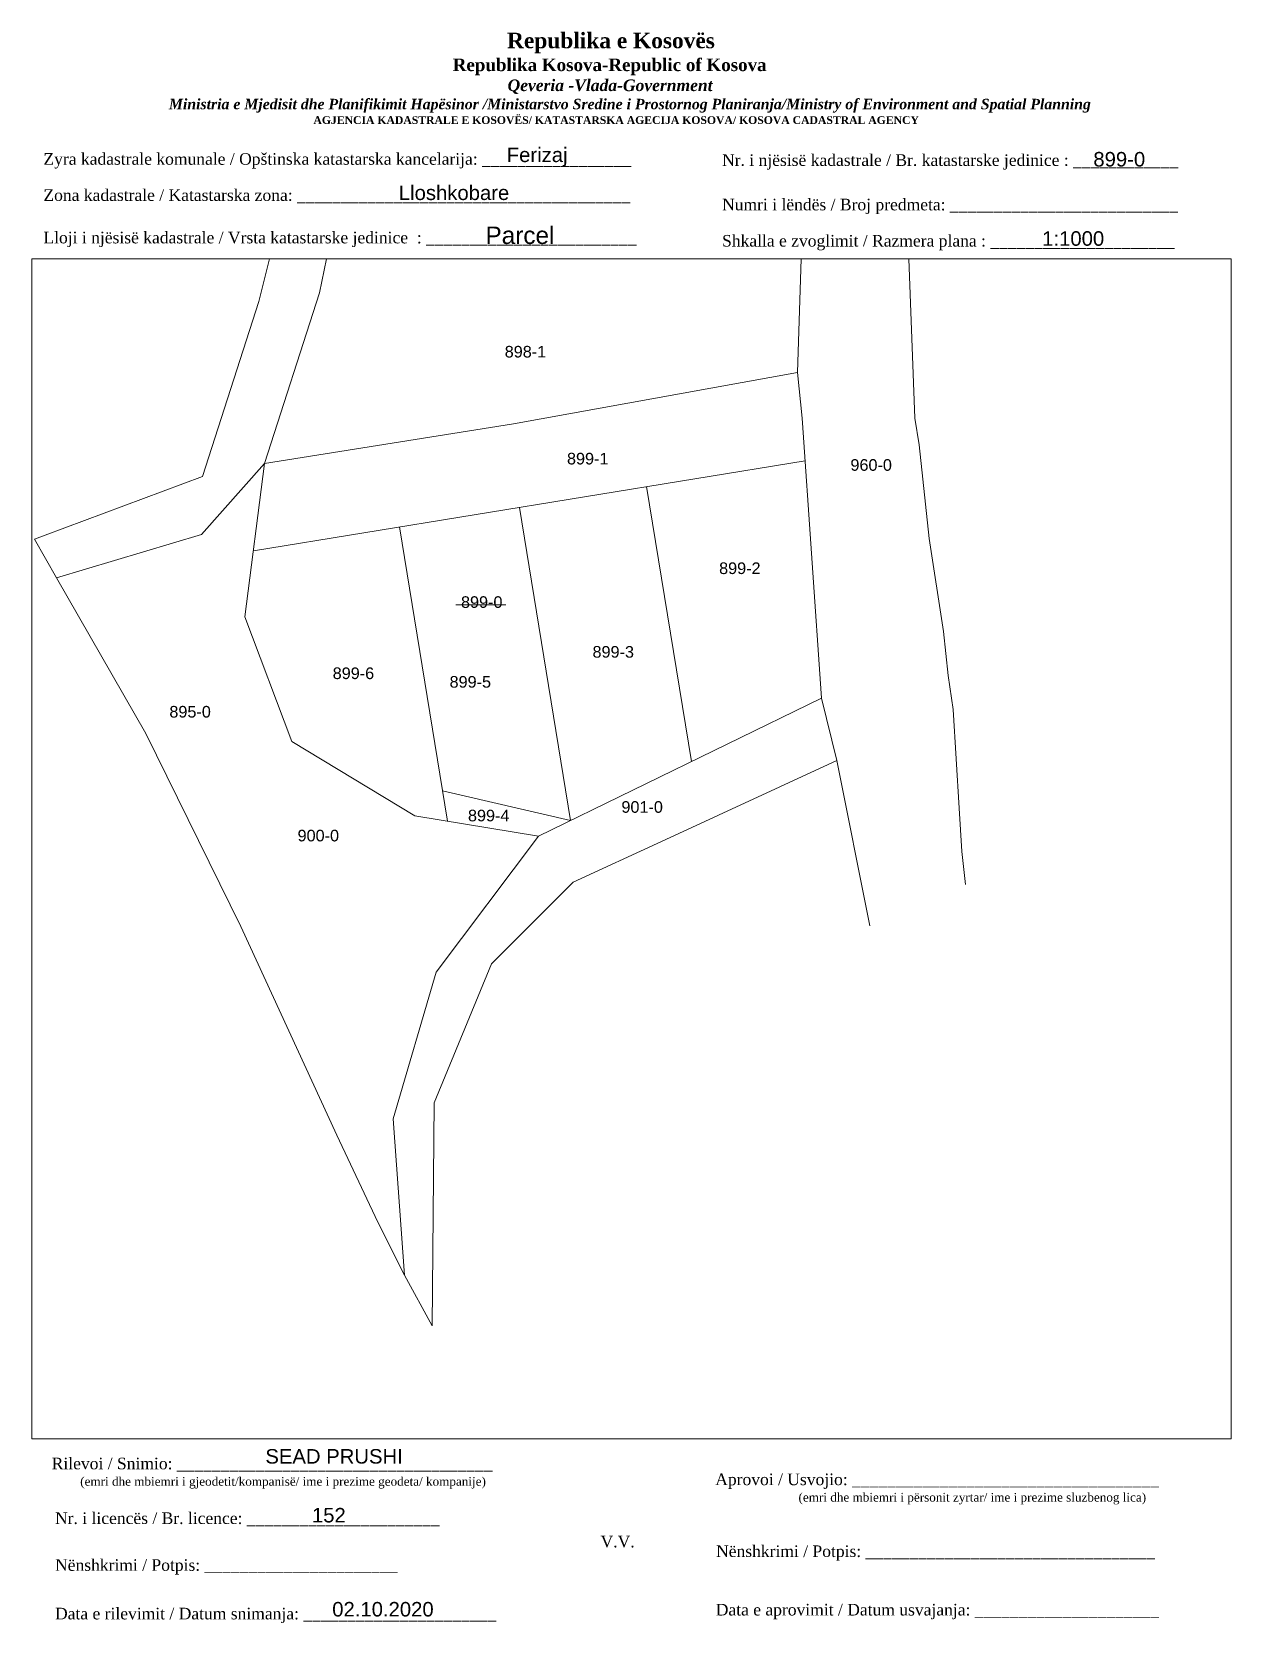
# Paper-space layout 'Manuali' of a CAD drawing. Header units: metres, sheet in millimetres. Extents: x 1 to 208, y 2 to 276.
# The model-space entities are those that its viewports show. They can reach past a viewport. Long polylines and large blocks are cut down to what shows.
import ezdxf

# ---------------------------------------------------------------- set-up
doc = ezdxf.new("R2010")
doc.units = ezdxf.units.M
doc.layers.get('0').update_dxf_attribs({"lineweight": 0})
for name, color, linetype, lineweight in [('Korniza e jashtme', 7, 'Continuous', 0), ('Ndarjet', 1, 'Continuous', 0), ('Nr-Baz', 250, 'Continuous', 0), ('Nr-Kojshi', 254, 'Continuous', 0), ('Nr-Ri', 1, 'Continuous', 0), ('Parc-Baz', 7, 'Continuous', 0), ('Parc-Kojshi', 254, 'Continuous', 0)]:
    doc.layers.add(name, color=color, linetype=linetype, lineweight=lineweight)
doc.styles.get("Standard").update_dxf_attribs({"font": 'arial.ttf'})

msp = doc.modelspace()

# ---------------------------------------------------------------- linework, layer by layer
at = {"layer": 'Ndarjet', "flags": 128}
for points, elevation in [([(7510872.59, 4693823.3), (7510967.67, 4693838.81)], 624.24), ([(7510940.35, 4693834.35), (7510948.08, 4693786.97)], 622.06), ([(7510918.46, 4693830.78), (7510927.26, 4693776.82)], 622.47), ([(7510906.06, 4693776.7), (7510897.79, 4693827.41)], 623.84), ([(7510905.21, 4693781.91), (7510927.26, 4693776.82)], 623.67)]:
    msp.add_lwpolyline(points, dxfattribs=dict(at, elevation=elevation))
msp.add_lwpolyline([(7510907.48, 4693814), (7510916.08, 4693814)], dxfattribs=at)
at = {"layer": 'Parc-Baz', "flags": 128}
msp.add_lwpolyline([(7510879.25, 4693790.41), (7510871.15, 4693811.91), (7510874.5, 4693838.33), (7510917.39, 4693845.2), (7510966.37, 4693854), (7510967.16, 4693846.17), (7510970.51, 4693797.9), (7510921.71, 4693774.12), (7510900.39, 4693777.64), (7510879.25, 4693790.41)], dxfattribs=at)
at = {"layer": 'Parc-Kojshi', "flags": 128}
for points in [[(7510874.5, 4693838.33), (7510884.01, 4693867.75), (7510888.77, 4693891.36), (7510890.79, 4693891.53), (7510927.7, 4693892.15), (7510967.61, 4693895.49), (7510966.37, 4693854), (7510917.39, 4693845.2), (7510874.5, 4693838.33)], [(7510838.68, 4693818.64), (7510834.86, 4693825.3), (7510836.74, 4693826), (7510863.84, 4693836.13), (7510873.53, 4693866.25), (7510880.49, 4693893.97)], [(7510890.01, 4693893.62), (7510888.77, 4693891.36), (7510884.01, 4693867.75), (7510874.5, 4693838.33)], [(7510978.81, 4693758.68), (7510973.15, 4693787.15), (7510970.51, 4693797.9), (7510967.16, 4693846.17), (7510966.37, 4693854), (7510967.46, 4693890.77)], [(7510985.08, 4693890.12), (7510985.22, 4693882.41), (7510986.54, 4693846.14), (7510987.32, 4693841.57), (7510989.04, 4693825.44), (7510991.53, 4693809.4), (7510992.29, 4693801.82), (7510993.15, 4693795.96), (7510994.19, 4693778.97), (7510994.64, 4693771.47), (7510995.3, 4693765.8)], [(7510870.44, 4693758.53), (7510854.06, 4693791.82), (7510838.68, 4693818.64), (7510863.63, 4693826.12), (7510874.5, 4693838.33), (7510871.15, 4693811.91), (7510879.25, 4693790.41), (7510900.39, 4693777.64), (7510921.71, 4693774.12), (7510904.09, 4693750.69), (7510896.69, 4693725.41), (7510898.63, 4693698.46), (7510894.05, 4693707.62), (7510887, 4693722.59), (7510870.44, 4693758.53)], [(7510898.63, 4693698.46), (7510896.69, 4693725.41), (7510904.09, 4693750.69), (7510921.71, 4693774.12), (7510970.51, 4693797.9), (7510973.15, 4693787.15), (7510942.9, 4693773.18), (7510927.7, 4693766.19), (7510913.6, 4693752.1), (7510903.74, 4693728.14), (7510903.38, 4693689.74), (7510898.63, 4693698.46)]]:
    msp.add_lwpolyline(points, dxfattribs=at)

# ---------------------------------------------------------------- texts
at = {"layer": 'Nr-Baz'}
msp.add_text('899-0', height=2, dxfattribs=at).set_placement((7510908.37, 4693813.46))
at = {"layer": 'Nr-Kojshi'}
for s, p in [('898-1', (7510915.9, 4693856.61)), ('960-0', (7510975.47, 4693837.09)), ('895-0', (7510858.12, 4693794.56)), ('901-0', (7510936.01, 4693778.15)), ('900-0', (7510880.21, 4693773.22))]:
    msp.add_text(s, height=2, dxfattribs=at).set_placement(p)
at = {"layer": 'Nr-Ri'}
for s, p in [('899-1', (7510926.63, 4693838.18)), ('899-2', (7510952.84, 4693819.29)), ('899-3', (7510931.03, 4693804.88)), ('899-6', (7510886.26, 4693801.19)), ('899-5', (7510906.4, 4693799.71)), ('899-4', (7510909.57, 4693776.67))]:
    msp.add_text(s, height=2, dxfattribs=at).set_placement(p)

psp = doc.layouts.new('Manuali')

# ---------------------------------------------------------------- texts
for s, insert, char_height, width, attachment_point in [('\\pi77.297;{\\fBook Antiqua|b1|i0|c0|p18;\\H1.333x;Republika e Kosovës\\fTimes New Roman|b1|i0|c0|p18;\\P\\pi67.927;\\fBook Antiqua|b1|i0|c0|p18;\\H0.8125x;Republika Kosova-Republic of Kosova\\fTimes New Roman|b1|i0|c0|p18;\\P\\pi77.378;\\fBook Antiqua|b1|i1|c0|p18;\\H0.9233x;Qeveria -Vlada-Government \\P\\pi13.032,l6,t23.033;\\fTimes New Roman|b1|i1|c0|p18;\\H0.9x;Ministria e Mjedisit dhe Planifikimit Hapësinor /Ministarstvo Sredine i Prostornog Planiranja/Ministry of Environment and Spatial Planning\\P\\pi43.931,l0,tz;\\fBook Antiqua|b1|i0|c0|p18;\\H0.7406x;AGJENCIA KADASTRALE E KOSOVËS/ KATASTARSKA AGECIJA KOSOVA/ KOSOVA CADASTRAL AGENCY}', (5.57, 275.89), 2, 191.8237, 1), ('{\\fTimes New Roman|b0|i0|c0|p18;Zyra kadastrale komunale / Opštinska katastarska kancelarija: _________________}', (2.98, 255.14), 2, 100.6873, 1), ('Ferizaj', (88.05, 254.47), 2.5, 9.9735, 5), ('{\\fTimes New Roman|b0|i0|c0|p18;Nr. i njësisë kadastrale / Br. katastarske jedinice : ____________}', (119.91, 254.94), 2, 79.9484, 1), ('899-0', (188.35, 254.07), 2.5, 9.6047, 5), ('Lloshkobare', (73.73, 248.29), 2.5, 41.1507, 5), ('{\\fTimes New Roman|b0|i0|c0|p18;Zona kadastrale / Katastarska zona: ______________________________________}', (2.98, 248.91), 2, 100.6873, 1), ('{\\fTimes New Roman|b0|i0|c0|p18;Numri i lëndës / Broj predmeta: __________________________}', (119.91, 247.28), 2, 79.9484, 1), ('{\\fTimes New Roman|b0|i0|c0|p18;Lloji i njësisë kadastrale / Vrsta katastarske jedinice  : ________________________}', (2.98, 241.59), 2, 100.6873, 1), ('{\\fArial|b0|i0|c0|p34;Parcel}', (85.09, 240.96), 3, 11.2939, 5), ('1:1000', (180.41, 240.41), 2.5, 10.1784, 5), ('{\\fTimes New Roman|b0|i0|c0|p18;Shkalla e zvoglimit / Razmera plana : _____________________}', (119.91, 241.04), 2, 79.9484, 1), ('{\\fTimes New Roman|b0|i0|c0|p18;Rilevoi / Snimio: ____________________________________\\P     \\H0.75x;(emri dhe mbiemri i gjeodetit/kompanisë/ ime i prezime geodeta/ kompanije)}', (42.38, 27.65), 2, 74.7958, 5), ('SEAD PRUSHI', (53.06, 30.53), 2.5, 27.1816, 5), ('{\\fTimes New Roman|b0|i0|c0|p18; Aprovoi / Usvojio: ___________________________________\\P                    \\H0.75x;(emri dhe mbiemri i përsonit zyrtar/ ime i prezime sluzbenog lica)}', (117.98, 27.58), 2, 83.344, 1), ('{\\fTimes New Roman|b0|i0|c0|p18;Nr. i licencës / Br. licence: ______________________\\P                                }', (4.98, 20.89), 2, 83.344, 1), ('152', (52.16, 20.39), 2.5, 5.3971, 5), ('{\\fTimes New Roman|b0|i0|c0|p18;V.V.                                 }', (101.92, 15.84), 2, 5.7076, 5), ('{\\fTimes New Roman|b0|i0|c0|p18; Nënshkrimi / Potpis: _________________________________}', (118.12, 15.2), 2, 83.344, 1), ('{\\fTimes New Roman|b0|i0|c0|p18;Nënshkrimi / Potpis: ______________________\\P                                 }', (4.98, 12.82), 2, 83.344, 1), ('{\\fTimes New Roman|b0|i0|c0|p18;Data e rilevimit / Datum snimanja: ______________________\\P                                 }', (4.98, 4.45), 2, 83.344, 1), ('02.10.2020', (61.48, 4.18), 2.5, 21.186, 5), ('{\\fTimes New Roman|b0|i0|c0|p18; Data e aprovimit / Datum usvajanja: _____________________}', (118.07, 5.12), 2, 83.344, 1)]:
    psp.add_mtext(s, dxfattribs=dict(insert=insert, char_height=char_height, width=width, attachment_point=attachment_point))

# ---------------------------------------------------------------- viewports
at = {"layer": 'Korniza e jashtme', "view_target_point": (370776.43, 310629.57)}
psp.add_viewport(center=(104.31, 135.25), size=(206.65, 203.4046), view_center_point=(7140161.32, 4383142.37), view_height=203.4046, dxfattribs=at)

doc.saveas('drawing.dxf')
